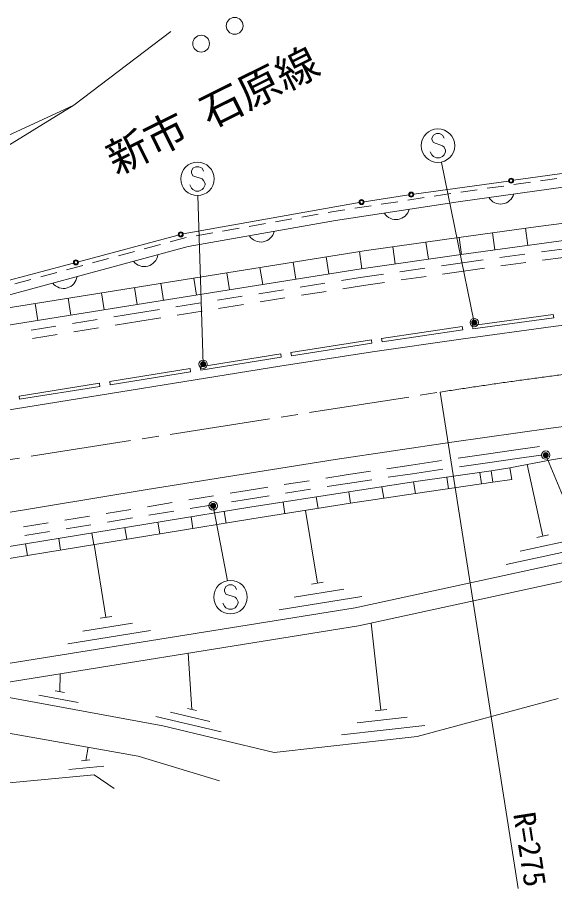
# Model space of a CAD drawing. Units: millimetres at full size, sheet at 1:1000; details may follow other scales. Extents: x 40000 to 680000, y 20000 to 380000.
# Drawn here: x 512438 to 544491, y 260338 to 312342 of the extents above; entities that cross this region are included whole.
import ezdxf
from ezdxf.enums import TextEntityAlignment as Align

# ---------------------------------------------------------------- set-up
doc = ezdxf.new("R2010")
doc.units = ezdxf.units.MM
doc.header["$LTSCALE"] = 1000
doc.header["$PDMODE"] = 32
doc.header["$PDSIZE"] = 500
doc.linetypes.add('CHAIN', pattern=[18.5, 12, -1.5, 3.5, -1.5])
for name, color, linetype, lineweight in [('M-BGD', 7, 'Continuous', 13), ('M-BMK', 2, 'CHAIN', 13), ('M-STR-HTXT', 7, 'Continuous', 13), ('M-STR-STRC', 7, 'Continuous', 13)]:
    doc.layers.add(name, color=color, linetype=linetype, lineweight=lineweight)
doc.layers.add('M-BMK-HTXT', color=7, linetype='Continuous')
doc.styles.add('ＭＳ ゴシック', font='')
doc.styles.get('ＭＳ ゴシック').set_extended_font_data('MS Gothic')

msp = doc.modelspace()

# ---------------------------------------------------------------- linework, layer by layer
at = {"layer": 'M-BGD'}
for p, q in [((543644, 302582), (544634, 302720)), ((540474, 302140), (541465, 302278)), ((542059, 302361), (543049, 302499)), ((537308, 301678), (538296, 301830)), ((538890, 301919), (539880, 302057)), ((534145, 301190), (535134, 301343)), ((535727, 301434), (536715, 301587)), ((529408, 300418), (530393, 300591)), ((530984, 300695), (531321, 300755)), ((531321, 300755), (531971, 300855)), ((532564, 300946), (533552, 301099)), ((527832, 300140), (528817, 300314)), ((524681, 299585), (525666, 299758)), ((526257, 299862), (527241, 300036)), ((542902, 298735), (542762, 299759)), ((521549, 298942), (522506, 299201)), ((522506, 299201), (522514, 299203)), ((523105, 299307), (524090, 299480)), ((538938, 298195), (538793, 299209)), ((540920, 298465), (540781, 299485)), ((520004, 298524), (520970, 298786)), ((534979, 297627), (534832, 298650)), ((536959, 297911), (536812, 298931)), ((544949, 298509), (543704, 298340)), ((518460, 298107), (519425, 298368)), ((531024, 297027), (530861, 298046)), ((532999, 297343), (532853, 298364)), ((542713, 298205), (541226, 298002)), ((545014, 298013), (543771, 297844)), ((515371, 297271), (516336, 297532)), ((516915, 297689), (517881, 297950)), ((529050, 296711), (528886, 297731)), ((538991, 297698), (537739, 297518)), ((540236, 297867), (538991, 297698)), ((542780, 297709), (541294, 297507)), ((513827, 296853), (514792, 297114)), ((525100, 296079), (524937, 297100)), ((527075, 296395), (526911, 297415)), ((534275, 297021), (533023, 296841)), ((536749, 297376), (535265, 297163)), ((539060, 297203), (537811, 297023)), ((540303, 297372), (539060, 297203)), ((512282, 296435), (513247, 296696)), ((521150, 295447), (520987, 296469)), ((523125, 295763), (522962, 296784)), ((530786, 296483), (529305, 296246)), ((533023, 296841), (531774, 296641)), ((534347, 296526), (533098, 296347)), ((536821, 296881), (535337, 296668)), ((517609, 294881), (517446, 295903)), ((519584, 295197), (519421, 296218)), ((528318, 296088), (526837, 295851)), ((530863, 295989), (529382, 295752)), ((533098, 296347), (531851, 296147)), ((515634, 294566), (515471, 295587)), ((525849, 295693), (524368, 295456)), ((528395, 295594), (526914, 295357)), ((513659, 294250), (513496, 295272)), ((520912, 294903), (519663, 294703)), ((523381, 295298), (521900, 295061)), ((525926, 295199), (524445, 294962)), ((519663, 294703), (518191, 294468)), ((520989, 294409), (519742, 294209)), ((523458, 294804), (521977, 294567)), ((539592, 293957), (544414, 294614)), ((514735, 293916), (513254, 293679)), ((517204, 294310), (515722, 294074)), ((519742, 294209), (518269, 293974)), ((539619, 293759), (539592, 293957)), ((514813, 293422), (513331, 293185)), ((517281, 293816), (515800, 293580)), ((528754, 292342), (533564, 293092)), ((534199, 292975), (534169, 293173)), ((528785, 292144), (528754, 292342)), ((523348, 291482), (528148, 292251)), ((517948, 290610), (522741, 291382)), ((523380, 291285), (523348, 291482)), ((512532, 289742), (517328, 290510)), ((517980, 290413), (517948, 290610)), ((512563, 289544), (512532, 289742)), ((542046, 286512), (543593, 286720)), ((538737, 286027), (540553, 286291)), ((540553, 286291), (542046, 286512)), ((542119, 285997), (543663, 286205)), ((534488, 285404), (535932, 285621)), ((535932, 285621), (537747, 285884)), ((538813, 285513), (540628, 285776)), ((540628, 285776), (542119, 285997)), ((543781, 281377), (542853, 285654)), ((530833, 284844), (532055, 285038)), ((532055, 285038), (533499, 285255)), ((534566, 284889), (536008, 285106)), ((536008, 285106), (537823, 285369)), ((540039, 285185), (540140, 284493)), ((540701, 285281), (540809, 284590)), ((541935, 284757), (541831, 285458)), ((528363, 284454), (529845, 284688)), ((530913, 284331), (532135, 284524)), ((532135, 284524), (533577, 284741)), ((536081, 284611), (536183, 283919)), ((538060, 284898), (538160, 284206)), ((525135, 283938), (526153, 284104)), ((526153, 284104), (527376, 284298)), ((528444, 283940), (529926, 284175)), ((532211, 284030), (532318, 283338)), ((534189, 284327), (534293, 283635)), ((522668, 283537), (524148, 283778)), ((525217, 283425), (526235, 283591)), ((526235, 283591), (527456, 283784)), ((530265, 283722), (530375, 283031)), ((517733, 282733), (519213, 282974)), ((520200, 283135), (521681, 283376)), ((522750, 283023), (524230, 283264)), ((528290, 283410), (528399, 282718)), ((530336, 278565), (529635, 282914)), ((515265, 282331), (516746, 282572)), ((517815, 282219), (519295, 282460)), ((520282, 282621), (521763, 282862)), ((522798, 282524), (522911, 281833)), ((524772, 282846), (524885, 282155)), ((512798, 281929), (514278, 282170)), ((515348, 281817), (516828, 282058)), ((518850, 281881), (518963, 281190)), ((520824, 282203), (520937, 281512)), ((512880, 281415), (514361, 281656)), ((516876, 281560), (516989, 280869)), ((543439, 281303), (544123, 281451)), ((512928, 280917), (513041, 280226)), ((514902, 281238), (515015, 280547)), ((517722, 276534), (517023, 280874)), ((542443, 280473), (545374, 281109)), ((541593, 279674), (546479, 280735)), ((529990, 278509), (530681, 278621)), ((528058, 276983), (532995, 277778)), ((528950, 277734), (531912, 278211)), ((516336, 275703), (519298, 276180)), ((517376, 276478), (518068, 276589)), ((534130, 270993), (533549, 276188)), ((515445, 274952), (520381, 275747)), ((522853, 271024), (522622, 274386)), ((514974, 272099), (514996, 273158)), ((514698, 272150), (515249, 272048)), ((513712, 271874), (516072, 271439)), ((522581, 271089), (523125, 270959)), ((533783, 270954), (534478, 271032)), ((520699, 270613), (524590, 269685)), ((521581, 270865), (523916, 270308)), ((532707, 270230), (535688, 270564)), ((531780, 269522), (536748, 270079)), ((516514, 267991), (516657, 268786)), ((516270, 267968), (516758, 268014)), ((515512, 267443), (517602, 267642))]:
    msp.add_line(p, q, dxfattribs=at)
for points in [[(501022, 298435), (505581, 300821), (515805, 307107), (521598, 311496)], [(515805, 307107), (499656, 299652), (490612, 296454), (481270, 291847), (460973, 289729), (455779, 289945), (442823, 291785), (441741, 293383), (443389, 294260), (462743, 296212), (472731, 298721), (486163, 302789)], [(495402, 291418), (507913, 294683), (522626, 298664), (531411, 300212), (538743, 301343), (548837, 302751)], [(504917, 293901), (533125, 298408), (538058, 299108), (543511, 299863), (551583, 300903)], [(558826, 300529), (554867, 300162), (551866, 299843), (548367, 299444), (544884, 299005), (538921, 298193), (532948, 297335), (519584, 295197), (503311, 292598), (497367, 291700), (495402, 291418)], [(539619, 293759), (544441, 294416), (544414, 294614)], [(534169, 293173), (536579, 293534), (538986, 293888)], [(534199, 292975), (536609, 293336), (539016, 293690), (538986, 293888)], [(528785, 292144), (533595, 292895), (533564, 293092)], [(523380, 291285), (528180, 292054), (528148, 292251)], [(517980, 290413), (522773, 291185), (522741, 291382)], [(512563, 289544), (517360, 290312), (517328, 290510)], [(547984, 286447), (547426, 286451), (544310, 285934), (541831, 285458)], [(485633, 276948), (486042, 276995), (489073, 277379), (493563, 277969), (499048, 278753), (506976, 279967), (510954, 280595), (526314, 283097), (532211, 284030), (536081, 284611), (540701, 285281), (541831, 285458)], [(541935, 284757), (540803, 284589), (536183, 283919), (532318, 283338), (526425, 282406), (511065, 279904), (507084, 279275), (499150, 278060), (493656, 277275), (488612, 276648)], [(546901, 280074), (545234, 279851), (532584, 277104), (506045, 272830)], [(544970, 278668), (532789, 276023), (509270, 272236)], [(493137, 275210), (521109, 270053), (527754, 268467), (536291, 269424), (544699, 271693)], [(487686, 273906), (519637, 268250), (524495, 266768)], [(518208, 266304), (517017, 267134), (508954, 266368), (508063, 267555), (504729, 267615), (503826, 270671), (483921, 270140), (482739, 271982)]]:
    msp.add_lwpolyline(points, dxfattribs=at)
for centre in [(525401, 311842), (523397, 310776)]:
    msp.add_circle(centre, 500, dxfattribs=at)
for centre, start, end in [((541271, 302011), 210.5612, 345.3215), ((535029, 301086), 211.3867, 346.147), ((526964, 299746), 212.6152, 347.3754), ((520014, 298281), 217.7598, 352.5201), ((515188, 296975), 217.7598, 352.5201)]:
    msp.add_arc(centre, 812, start, end, dxfattribs=at)
at = {"layer": 'M-BMK'}
for p, q in [((529858, 288751), (535786, 289680)), ((536477, 289789), (537465, 289943)), ((528178, 288488), (529166, 288643)), ((521559, 287450), (527487, 288379)), ((513261, 286149), (519188, 287079)), ((519880, 287187), (520868, 287342)), ((511581, 285886), (512569, 286041))]:
    msp.add_line(p, q, dxfattribs=at)
msp.add_arc((580260, 18294), 275000, 92.94926, 98.90862, dxfattribs=at)
at = {"layer": 'M-STR-HTXT'}
for p, q in [((539698, 294124), (537736, 303688)), ((523514, 291641), (523211, 301709)), ((537673, 289976), (542319, 260338)), ((543963, 286214), (545156, 283352)), ((524117, 283186), (524966, 278718))]:
    msp.add_line(p, q, dxfattribs=at)
for centre, radius in [((539698, 294124), 150), ((539698, 294124), 120), ((539698, 294124), 90), ((539698, 294124), 60), ((539698, 294124), 30), ((539698, 294124), 20), ((523514, 291641), 150), ((523514, 291641), 120), ((523514, 291641), 90), ((523514, 291641), 60), ((523514, 291641), 30), ((523514, 291641), 20), ((543963, 286214), 150), ((543963, 286214), 120), ((543963, 286214), 90), ((543963, 286214), 60), ((543963, 286214), 30), ((543963, 286214), 20), ((524117, 283186), 150), ((524117, 283186), 120), ((524117, 283186), 90), ((524117, 283186), 60), ((524117, 283186), 30), ((524117, 283186), 20)]:
    msp.add_circle(centre, radius, dxfattribs=at)
for p in [(539698, 294124), (523514, 291641), (543963, 286214), (524117, 283186)]:
    msp.add_point(p, dxfattribs=at)
at = {"layer": 'M-STR-STRC'}
for p, q in [((537259, 305322), (537168, 305140)), ((537441, 305413), (537259, 305322)), ((537622, 305413), (537441, 305413)), ((537804, 305322), (537622, 305413)), ((537895, 305140), (537804, 305322)), ((537168, 305140), (537168, 305049)), ((537168, 305049), (537259, 304867)), ((537259, 304867), (537804, 304685)), ((537168, 304140), (537077, 304322)), ((537804, 304685), (537895, 304594)), ((537895, 304594), (537986, 304413)), ((537986, 304322), (537895, 304140)), ((537986, 304413), (537986, 304322)), ((537259, 304049), (537168, 304140)), ((537441, 303958), (537259, 304049)), ((537622, 303958), (537441, 303958)), ((537804, 304049), (537622, 303958)), ((537895, 304140), (537804, 304049)), ((522909, 303341), (522818, 303159)), ((523090, 303431), (522909, 303341)), ((523272, 303431), (523090, 303431)), ((523454, 303341), (523272, 303431)), ((523545, 303159), (523454, 303341)), ((542047, 302618), (547709, 303401)), ((522818, 303159), (522818, 303068)), ((522818, 303068), (522909, 302886)), ((522909, 302886), (523454, 302704)), ((523454, 302704), (523545, 302613)), ((522818, 302159), (522727, 302341)), ((522909, 302068), (522818, 302159)), ((523545, 302159), (523454, 302068)), ((523545, 302613), (523636, 302431)), ((523636, 302341), (523545, 302159)), ((523636, 302431), (523636, 302341)), ((536086, 301787), (541750, 302577)), ((523090, 301977), (522909, 302068)), ((523272, 301977), (523090, 301977)), ((523454, 302068), (523272, 301977)), ((533124, 301337), (535790, 301744)), ((522329, 299414), (532828, 301288)), ((522036, 299349), (516075, 297755)), ((515785, 297677), (509823, 296083)), ((524879, 278373), (524788, 278191)), ((525061, 278464), (524879, 278373)), ((525243, 278464), (525061, 278464)), ((525425, 278373), (525243, 278464)), ((525515, 278191), (525425, 278373)), ((524788, 278191), (524788, 278101)), ((524788, 278101), (524879, 277919)), ((524879, 277919), (525425, 277737)), ((525425, 277737), (525515, 277646)), ((524788, 277191), (524697, 277373)), ((524879, 277101), (524788, 277191)), ((525515, 277191), (525425, 277101)), ((525515, 277646), (525606, 277464)), ((525606, 277373), (525515, 277191)), ((525606, 277464), (525606, 277373)), ((525061, 277010), (524879, 277101)), ((525243, 277010), (525061, 277010)), ((525425, 277101), (525243, 277010))]:
    msp.add_line(p, q, dxfattribs=at)
for points in [[(560742, 295696), (555916, 295274), (550519, 294666), (544402, 293891), (538897, 293144), (533623, 292375), (528092, 291529), (512327, 288975), (506500, 288037), (501480, 287258), (494657, 286254), (488625, 285425), (483308, 284769), (478210, 284225), (472750, 283745)], [(556623, 289270), (552465, 288839), (548060, 288310), (544266, 287824), (538354, 286992), (531402, 285946), (520182, 284157), (511149, 282671), (505141, 281714), (498884, 280766), (490104, 279549), (484805, 278886), (478302, 278186), (474650, 277815)]]:
    msp.add_lwpolyline(points, dxfattribs=at)
for centre, radius in [((537531, 304685), 1000), ((523181, 302704), 1000), ((541898, 302597), 150), ((541898, 302597), 120), ((541898, 302597), 100), ((535938, 301766), 150), ((535938, 301766), 120), ((535938, 301766), 100), ((532976, 301315), 150), ((532976, 301315), 120), ((532976, 301315), 100), ((522181, 299387), 150), ((522181, 299387), 150), ((522181, 299387), 120), ((522181, 299387), 120), ((522181, 299387), 100), ((522181, 299387), 100), ((515930, 297716), 150), ((515930, 297716), 120), ((515930, 297716), 100), ((525152, 277737), 1000)]:
    msp.add_circle(centre, radius, dxfattribs=at)

# ---------------------------------------------------------------- texts
at = {"layer": 'M-BMK-HTXT', "style": 'ＭＳ ゴシック'}
msp.add_text('新市 石原線', height=1833, rotation=26.445, dxfattribs=at).set_placement((517917, 303733), align=Align.MIDDLE_LEFT)
at = {"layer": 'M-STR-HTXT', "style": 'ＭＳ ゴシック'}
msp.add_text('R=275', height=1320, rotation=278.909, dxfattribs=at).set_placement((541630, 264732), align=Align.BOTTOM_LEFT)

doc.saveas('drawing.dxf')
